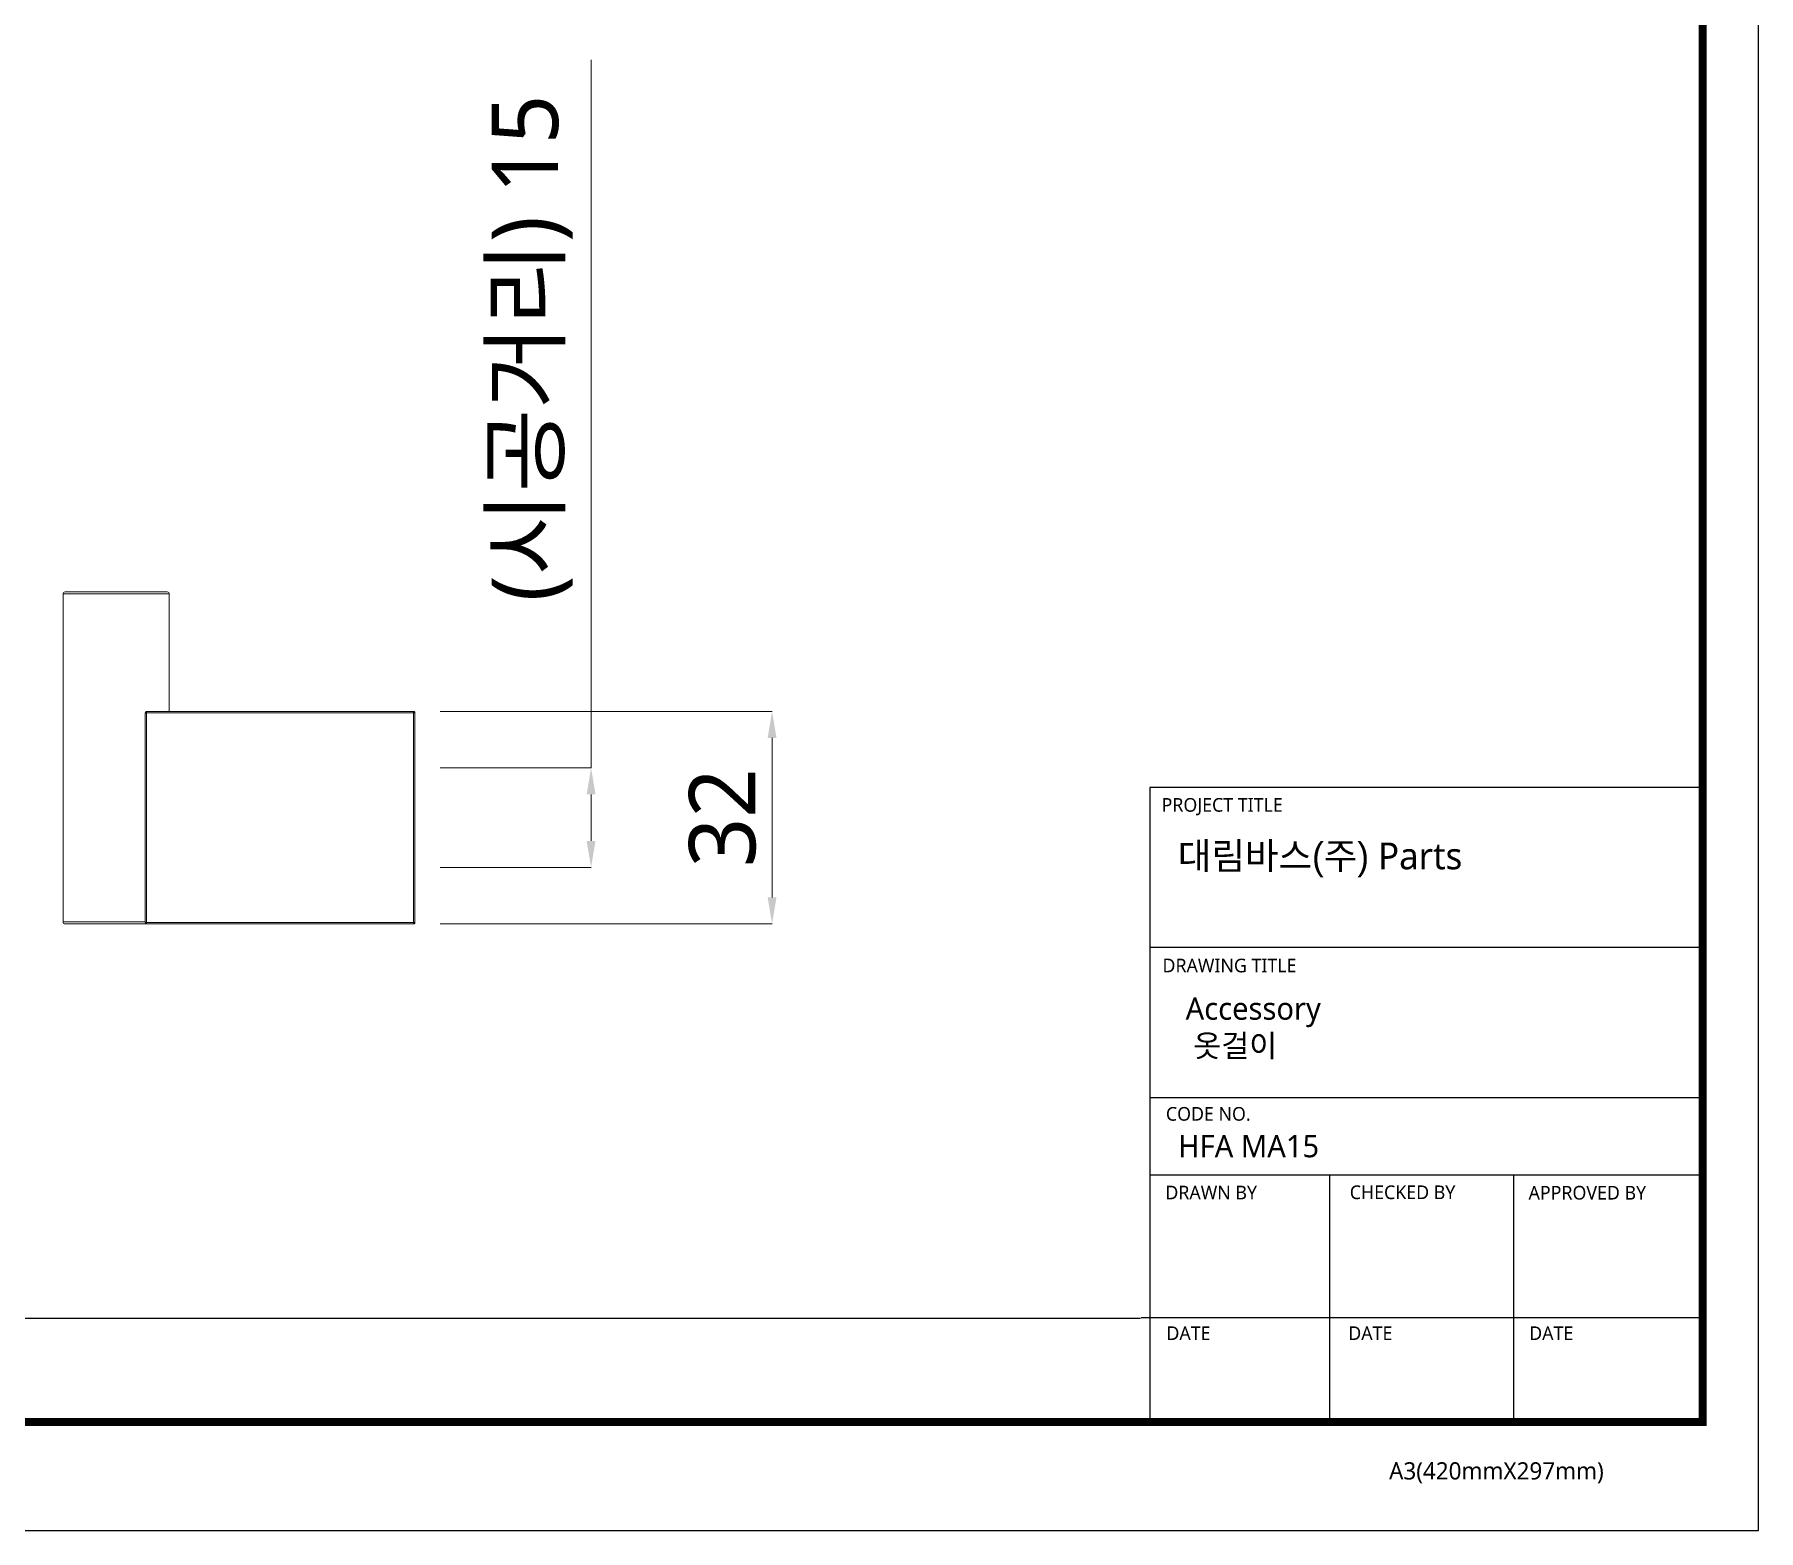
# Model space of a CAD drawing. Extents: x 16296680745 to 16296681266, y -37409618505 to -37409618123.
# Drawn here: x 16296681006.1 to 16296681265.7, y -37409618504.8 to -37409618279.5 of the extents above; entities that cross this region are included whole.
import ezdxf

# ---------------------------------------------------------------- set-up
doc = ezdxf.new("R2010")
doc.units = 0
doc.header["$LTSCALE"] = 10
doc.header["$MEASUREMENT"] = 0
doc.header["$PDMODE"] = 3
doc.header["$PDSIZE"] = -10
doc.layers.get('0').update_dxf_attribs({"linetype": 'CONTINUOUS'})
doc.layers.get('DEFPOINTS').update_dxf_attribs({"linetype": 'CONTINUOUS'})
doc.layers.add('02___PRT_ALL_AXES', color=7, linetype='CONTINUOUS')
doc.styles.add('Daelim Dimension', font='NanumGothic.ttf')
doc.dimstyles.new('DEFAULT', dxfattribs={"dimscale": 2, "dimtxt": 2, "dimasz": 2, "dimexe": 0, "dimexo": 2, "dimgap": 1, "dimtad": 1, "dimdec": 1, "dimzin": 9, "dimdsep": 46, "dimtxsty": 'Daelim Dimension', "dimcen": 0.5, "dimclrd": 252, "dimclre": 252, "dimclrt": 3, "dimadec": 1, "dimazin": 0, "dimtfac": 1, "dimtdec": 1, "dimtix": 1, "dimtmove": 0, "dimatfit": 3, "dimfxl": 0, "dimtolj": 1, "dimtzin": 1, "dimlwd": 9, "dimlwe": 9, "dimarcsym": 0})

# ---------------------------------------------------------------- blocks, each defined once
blk = doc.blocks.new('*D2')
at = {"color": 5, "lineweight": 9}
for p, q in [((16296681067.15848, -37409618381.450394), (16296681117.141411, -37409618381.450394)), ((16296681117.141411, -37409618385.450394), (16296681117.141411, -37409618409.450394)), ((16296681067.15848, -37409618413.450394), (16296681117.141411, -37409618413.450394))]:
    blk.add_line(p, q, dxfattribs=at)
at = {"color": 5}
for points in [[(16296681116.474739, -37409618385.450394), (16296681117.808069, -37409618385.450394), (16296681117.141411, -37409618381.450394)], [(16296681116.474739, -37409618409.450394), (16296681117.808069, -37409618409.450394), (16296681117.141411, -37409618413.450394)]]:
    blk.add_solid(points, dxfattribs=at)
at = {"layer": 'DEFPOINTS', "color": 0}
for p in [(16296681063.15848, -37409618381.450394), (16296681063.15848, -37409618413.450394), (16296681117.141411, -37409618413.450394)]:
    blk.add_point(p, dxfattribs=at)
at = {"color": 7, "insert": (16296681109.69075, -37409618397.450378), "char_height": 10, "attachment_point": 5, "rotation": 90, "style": 'Daelim Dimension'}
blk.add_mtext('\\A1;32', dxfattribs=at)
blk = doc.blocks.new('*D4')
at = {"color": 5, "lineweight": 9}
for p, q in [((16296681089.881411, -37409618389.950394), (16296681089.881411, -37409618283.334549)), ((16296681067.15848, -37409618389.950394), (16296681089.881411, -37409618389.950394)), ((16296681089.881411, -37409618400.950394), (16296681089.881411, -37409618393.950394)), ((16296681067.15848, -37409618404.950394), (16296681089.881411, -37409618404.950394))]:
    blk.add_line(p, q, dxfattribs=at)
at = {"color": 5}
for points in [[(16296681089.214741, -37409618393.950394), (16296681090.548071, -37409618393.950394), (16296681089.881411, -37409618389.950394)], [(16296681089.214741, -37409618400.950394), (16296681090.548071, -37409618400.950394), (16296681089.881411, -37409618404.950394)]]:
    blk.add_solid(points, dxfattribs=at)
at = {"layer": 'DEFPOINTS', "color": 0}
for p in [(16296681063.15848, -37409618389.950394), (16296681089.881411, -37409618389.950394), (16296681063.15848, -37409618404.950394)]:
    blk.add_point(p, dxfattribs=at)
at = {"color": 7, "insert": (16296681081.021601, -37409618326.736549), "char_height": 10, "attachment_point": 5, "rotation": 90, "style": 'Daelim Dimension'}
blk.add_mtext('\\A1;(시공거리) 15', dxfattribs=at)

msp = doc.modelspace()

# ---------------------------------------------------------------- linework, layer by layer
at = {"color": 5, "ltscale": 40}
for p, q in [((16296681257.276449, -37409618392.927048), (16296681174.041981, -37409618392.927048)), ((16296681257.276449, -37409618416.985458), (16296681174.041981, -37409618416.985458)), ((16296681257.276449, -37409618416.985458), (16296681174.041981, -37409618416.985458)), ((16296681257.276449, -37409618439.617203), (16296681174.041981, -37409618439.617203)), ((16296681257.276449, -37409618439.617203), (16296681174.041981, -37409618439.617203)), ((16296681257.276449, -37409618451.289726), (16296681174.041981, -37409618451.289726)), ((16296681257.276449, -37409618451.289726), (16296681174.041981, -37409618451.289726)), ((16296681201.077259, -37409618451.289726), (16296681201.077259, -37409618488.447311)), ((16296681228.82329, -37409618451.289726), (16296681228.82329, -37409618488.447311)), ((16296681257.276449, -37409618472.754242), (16296681172.726339, -37409618472.754242)), ((16296681257.276449, -37409618472.754242), (16296681174.69046, -37409618472.754242)), ((16296681257.276449, -37409618488.447311), (16296681185.94429, -37409618488.447311))]:
    msp.add_line(p, q, dxfattribs=at)
at = {"color": 5, "ltscale": 0.5}
msp.add_line((16296681174.041981, -37409618392.927048), (16296681174.041981, -37409618488.95079), dxfattribs=at)
at = {"color": 5}
msp.add_line((16296680753.27636, -37409618472.813766), (16296681172.62619, -37409618472.813766), dxfattribs=at)
at = {"ltscale": 0.5}
msp.add_lwpolyline([(16296680744.90181, -37409618504.787277), (16296681265.701811, -37409618504.787277), (16296681265.701811, -37409618123.187286), (16296680744.90181, -37409618123.187286)], close=True, dxfattribs=at)
at = {"color": 5, "linetype": 'ByBlock', "lineweight": 200, "const_width": 1.2}
msp.add_lwpolyline([(16296680753.27636, -37409618488.44751), (16296681257.27636, -37409618488.44751), (16296681257.27636, -37409618132.047501), (16296680753.27636, -37409618132.047501)], close=True, dxfattribs=at)
at = {"color": 7, "lineweight": 5}
for points in [[(16296681010.65847, -37409618363.450378), (16296681010.541691, -37409618363.473953), (16296681010.446329, -37409618363.538254), (16296681010.38204, -37409618363.633614), (16296681010.358459, -37409618363.750366)], [(16296681010.358459, -37409618363.750366), (16296681026.35848, -37409618363.750366)], [(16296681010.6586, -37409618363.450378), (16296681026.058319, -37409618363.450378)], [(16296681026.35848, -37409618363.750366), (16296681026.3349, -37409618363.633614), (16296681026.270611, -37409618363.538254), (16296681026.175249, -37409618363.473953), (16296681026.058479, -37409618363.450378)], [(16296681022.94105, -37409618381.450371), (16296681022.863199, -37409618381.466087), (16296681022.799629, -37409618381.508957), (16296681022.75676, -37409618381.572533), (16296681022.741039, -37409618381.650383)], [(16296681022.741039, -37409618381.650383), (16296681022.741039, -37409618413.250366)], [(16296681022.741039, -37409618381.650383), (16296681063.358459, -37409618381.650383)], [(16296681022.94105, -37409618413.450371), (16296681022.94105, -37409618381.450371)], [(16296681022.94105, -37409618381.450371), (16296681063.15847, -37409618381.450371)], [(16296681063.15847, -37409618413.450371), (16296681063.15847, -37409618381.450371)], [(16296681063.358459, -37409618381.650383), (16296681063.342739, -37409618381.572533), (16296681063.299891, -37409618381.508957), (16296681063.23632, -37409618381.466087), (16296681063.15847, -37409618381.450371)], [(16296681063.358459, -37409618413.250366), (16296681063.358459, -37409618381.650383)], [(16296681022.741039, -37409618413.150383), (16296681010.358459, -37409618413.150383)], [(16296681010.358459, -37409618413.150383), (16296681010.38204, -37409618413.267151), (16296681010.446329, -37409618413.362503), (16296681010.541691, -37409618413.426804), (16296681010.65847, -37409618413.450371)], [(16296681063.15847, -37409618413.450371), (16296681010.6586, -37409618413.450371)], [(16296681063.358459, -37409618413.250366), (16296681022.741039, -37409618413.250366)], [(16296681022.741039, -37409618413.250366), (16296681022.75676, -37409618413.328217), (16296681022.799629, -37409618413.391792), (16296681022.863199, -37409618413.434647), (16296681022.94105, -37409618413.450371)], [(16296681063.15847, -37409618413.450371), (16296681063.23632, -37409618413.434647), (16296681063.299891, -37409618413.391792), (16296681063.342739, -37409618413.328217), (16296681063.358459, -37409618413.250366)]]:
    msp.add_lwpolyline(points, dxfattribs=at)
at = {"layer": '02___PRT_ALL_AXES', "color": 7, "lineweight": 5}
for points in [[(16296681010.358459, -37409618363.750366), (16296681010.358459, -37409618413.150383)], [(16296681026.35848, -37409618363.750366), (16296681026.35848, -37409618381.450371)]]:
    msp.add_lwpolyline(points, dxfattribs=at)

# ---------------------------------------------------------------- texts
at = {"color": 5, "ltscale": 40, "style": 'Daelim Dimension'}
for s, height, p in [('PROJECT TITLE', 2.05520901, (16296681175.80402, -37409618396.549843)), ('DRAWING TITLE', 2.05520901, (16296681175.935789, -37409618420.738541)), ('CODE NO.', 2.055209, (16296681176.45118, -37409618443.076134)), ('DRAWN BY', 2.055209, (16296681176.37059, -37409618454.922852)), ('CHECKED BY', 2.055209, (16296681204.138729, -37409618454.886398)), ('APPROVED BY', 2.05520901, (16296681231.069441, -37409618454.952789)), ('DATE', 2.055209, (16296681176.53112, -37409618476.10524)), ('DATE', 2.055209, (16296681203.920179, -37409618476.10524)), ('DATE', 2.055209, (16296681231.16394, -37409618476.10524)), ('A3(420mmX297mm)', 2.59389706, (16296681210.064409, -37409618497.100067))]:
    msp.add_text(s, height=height, dxfattribs=at).set_placement(p)
at = {"attachment_point": 1, "style": 'Daelim Dimension'}
for s, insert, char_height, width in [('{\\fGulim|b0|i0|c129|p50;대림바스(주)} Parts', (16296681178.2486, -37409618401.191299), 4.02880063, 64.7519425), (' Accessory\\P  옷걸이', (16296681178.28414, -37409618424.508453), 3.3632988, 56.60088048), ('HFA MA15', (16296681178.28414, -37409618445.221573), 3.3632988, 56.60088048)]:
    msp.add_mtext(s, dxfattribs=dict(at, insert=insert, char_height=char_height, width=width))

# ---------------------------------------------------------------- dimensions: what is measured, and where the dimension line sits
at = {"color": 7}
dim = msp.add_linear_dim(base=(16296681089.881411, -37409618389.950394), p1=(16296681063.15847, -37409618404.950371), p2=(16296681063.15847, -37409618389.950371), angle=90, text='(시공거리) <>', dimstyle='DEFAULT', override={"dimtxt": 5, "dimclrd": 5, "dimclre": 5, "dimclrt": 7}, dxfattribs=at)
dim.commit()
dim.dimension.update_dxf_attribs({"geometry": '*D4', "text_midpoint": (16296681089.881399, -37409618326.736549), "dimtype": 128})
dim = msp.add_linear_dim(base=(16296681117.141411, -37409618413.450394), p1=(16296681063.15847, -37409618381.450371), p2=(16296681063.15847, -37409618413.450371), angle=90, dimstyle='DEFAULT', override={"dimtxt": 5, "dimclrd": 5, "dimclre": 5, "dimclrt": 7}, dxfattribs=at)
dim.commit()
dim.dimension.update_dxf_attribs({"geometry": '*D2', "text_midpoint": (16296681109.69075, -37409618397.450378)})

doc.saveas('drawing.dxf')
